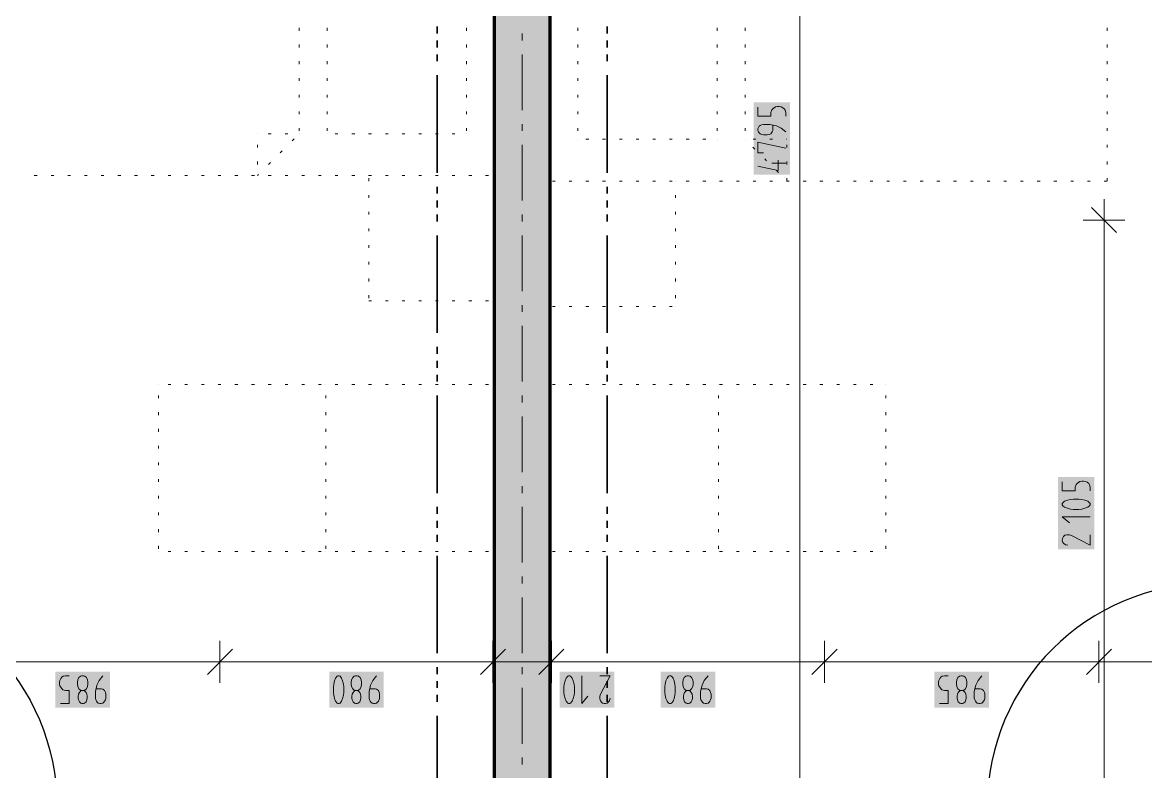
# Model space of a CAD drawing. Header units: millimetres. Extents: x 0 to 594, y 0 to 420.
# Drawn here: x 276.3 to 313.22, y 270.7 to 295.34 of the extents above; entities that cross this region are included whole.
import ezdxf

# ---------------------------------------------------------------- set-up
doc = ezdxf.new("R2010")
doc.units = ezdxf.units.MM
doc.header["$LTSCALE"] = 8
for name, color, linetype in [('PDF_Dvere', 7, 'Continuous'), ('PDF_Koty delkove', 7, 'Continuous'), ('PDF_Nabytek', 7, 'Continuous'), ('PDF_Osy hlavni', 7, 'Continuous'), ('PDF_Pozarni useky', 7, 'Continuous'), ('PDF_Steny obvodove nosne', 7, 'Continuous')]:
    doc.layers.add(name, color=color, linetype=linetype)

msp = doc.modelspace()

# ---------------------------------------------------------------- linework, layer by layer
at = {"layer": 'PDF_Dvere', "lineweight": 25}
for points in [[(270.509, 269.559), (270.108, 269.559), (270.108, 276.886, -0.414213), (277.435, 269.559), (276.691, 269.559)], [(315.021, 269.559), (315.352, 269.559), (315.352, 276.886, 0.414213), (308.025, 269.559), (308.839, 269.559)]]:
    msp.add_lwpolyline(points, format="xyb", dxfattribs=at)
at = {"layer": 'PDF_Koty delkove', "lineweight": 18}
for points in [[(301.853, 236.313), (301.853, 238.603), (301.853, 242.77), (301.853, 262.278), (301.853, 263.606), (301.853, 269.559), (301.853, 313.476), (301.853, 314.162)], [(300.479, 292.545), (300.479, 292.252), (300.906, 292.252), (300.906, 292.374), (300.937, 292.459), (300.983, 292.509), (301.059, 292.557), (301.119, 292.57), (301.181, 292.57), (301.242, 292.557), (301.302, 292.533), (301.348, 292.496), (301.379, 292.448), (301.395, 292.374), (301.395, 292.252)], [(301.242, 291.861), (301.089, 291.934), (300.876, 291.982), (300.661, 291.982), (300.601, 291.97), (300.555, 291.946), (300.525, 291.921), (300.494, 291.885), (300.479, 291.836), (300.479, 291.787), (300.494, 291.738), (300.525, 291.701), (300.555, 291.677), (300.601, 291.652), (300.661, 291.64), (300.784, 291.64), (300.845, 291.652), (300.906, 291.677), (300.952, 291.738), (300.967, 291.787), (300.967, 291.958)], [(301.395, 291.738), (301.242, 291.861)], [(300.661, 291.053), (300.479, 291.053), (300.479, 291.395), (301.395, 291.2)], [(301.15, 290.808), (301.15, 290.465), (300.479, 290.613)], [(301.395, 290.711), (300.937, 290.711)], [(311.858, 288.838), (311.858, 289.525)], [(312.271, 288.426), (311.446, 289.251)], [(312.545, 288.838), (311.858, 288.838), (311.172, 288.838)], [(311.858, 241.075), (311.858, 245.379), (311.858, 268.231), (311.858, 269.559), (311.858, 288.838)], [(310.485, 280.227), (310.485, 279.933), (310.911, 279.933), (310.911, 280.056), (310.943, 280.141), (310.988, 280.19), (311.064, 280.238), (311.125, 280.251), (311.186, 280.251), (311.248, 280.238), (311.308, 280.214), (311.354, 280.178), (311.385, 280.129), (311.401, 280.056), (311.401, 279.933)], [(311.401, 279.077), (310.485, 279.077), (310.728, 278.882)], [(283.205, 274.722), (282.381, 273.898)], [(282.793, 274.997), (282.793, 274.31), (282.793, 273.623)], [(292.181, 274.722), (291.356, 273.898)], [(291.769, 274.997), (291.769, 274.31), (291.769, 273.623)], [(294.104, 274.722), (293.28, 273.898)], [(293.692, 274.997), (293.692, 274.31), (293.692, 273.623)], [(303.08, 274.722), (302.255, 273.898)], [(302.668, 274.997), (302.668, 274.31), (302.668, 273.623)], [(312.101, 274.722), (311.277, 273.898)], [(311.689, 274.997), (311.689, 274.31), (311.689, 273.623)], [(282.793, 274.31), (273.771, 274.31), (268.276, 274.31), (266.948, 274.31)], [(317.184, 274.31), (314.21, 274.31), (311.689, 274.31), (306.056, 274.31), (302.668, 274.31), (293.692, 274.31), (291.769, 274.31), (282.793, 274.31)], [(277.548, 272.936), (277.841, 272.936), (277.841, 273.363), (277.719, 273.363), (277.634, 273.394), (277.584, 273.44), (277.536, 273.516), (277.524, 273.577), (277.524, 273.638), (277.536, 273.699), (277.56, 273.76)], [(277.56, 273.76), (277.597, 273.806), (277.645, 273.837), (277.719, 273.852), (277.841, 273.852)], [(278.942, 273.852), (278.82, 273.699), (278.746, 273.546), (278.698, 273.333), (278.698, 273.119), (278.71, 273.058), (278.734, 273.012), (278.759, 272.982), (278.795, 272.951), (278.845, 272.936), (278.893, 272.936), (278.942, 272.951), (278.979, 272.982), (279.003, 273.012), (279.028, 273.058), (279.041, 273.119), (279.041, 273.241), (279.028, 273.302), (279.003, 273.363), (278.942, 273.409), (278.893, 273.425), (278.722, 273.425)], [(287.941, 273.852), (287.818, 273.699), (287.745, 273.546), (287.696, 273.333), (287.696, 273.119)], [(294.691, 273.852), (294.691, 272.936), (294.886, 273.18)], [(295.278, 273.852), (295.621, 273.852), (295.302, 273.241), (295.278, 273.18), (295.278, 273.088), (295.302, 273.028), (295.339, 272.982), (295.376, 272.951), (295.425, 272.936), (295.473, 272.936), (295.522, 272.951), (295.559, 272.982), (295.596, 273.028), (295.621, 273.119)], [(297.641, 273.837), (297.616, 273.852), (297.568, 273.852), (297.543, 273.837), (297.495, 273.775), (297.458, 273.684), (297.434, 273.577), (297.421, 273.485)], [(297.421, 273.485), (297.421, 273.302), (297.434, 273.211), (297.458, 273.104), (297.495, 273.012), (297.543, 272.951), (297.568, 272.936), (297.616, 272.936), (297.641, 272.951), (297.69, 273.012), (297.726, 273.104), (297.751, 273.211), (297.764, 273.302), (297.764, 273.485), (297.751, 273.577), (297.726, 273.684), (297.69, 273.775), (297.641, 273.837)], [(298.13, 273.363), (298.106, 273.348), (298.069, 273.302), (298.045, 273.241), (298.032, 273.18), (298.032, 273.119), (298.045, 273.058), (298.069, 272.997), (298.118, 272.951), (298.155, 272.936), (298.203, 272.936), (298.24, 272.951), (298.289, 272.997), (298.314, 273.058), (298.326, 273.119), (298.326, 273.18), (298.314, 273.241), (298.289, 273.302), (298.253, 273.348), (298.228, 273.363), (298.253, 273.379), (298.302, 273.425), (298.339, 273.501), (298.351, 273.577), (298.351, 273.638), (298.339, 273.714), (298.302, 273.791), (298.253, 273.837), (298.203, 273.852), (298.155, 273.852), (298.106, 273.837), (298.057, 273.791), (298.021, 273.714), (298.008, 273.638)], [(298.008, 273.638), (298.008, 273.577), (298.021, 273.501), (298.057, 273.425), (298.106, 273.379), (298.13, 273.363), (298.228, 273.363)], [(298.84, 273.852), (298.717, 273.699), (298.644, 273.546), (298.595, 273.333), (298.595, 273.119), (298.608, 273.058), (298.632, 273.012), (298.656, 272.982), (298.693, 272.951), (298.742, 272.936), (298.791, 272.936), (298.84, 272.951), (298.876, 272.982), (298.901, 273.012), (298.926, 273.058), (298.938, 273.119), (298.938, 273.241), (298.926, 273.302), (298.901, 273.363), (298.84, 273.409), (298.791, 273.425), (298.62, 273.425)], [(306.444, 272.936), (306.737, 272.936), (306.737, 273.363), (306.615, 273.363), (306.53, 273.394), (306.481, 273.44), (306.432, 273.516), (306.42, 273.577), (306.42, 273.638), (306.432, 273.699), (306.456, 273.76), (306.493, 273.806), (306.541, 273.837), (306.615, 273.852), (306.737, 273.852)], [(307.716, 273.699), (307.642, 273.546), (307.594, 273.333), (307.594, 273.119), (307.606, 273.058), (307.631, 273.012), (307.655, 272.982), (307.691, 272.951), (307.741, 272.936), (307.789, 272.936), (307.838, 272.951), (307.875, 272.982), (307.899, 273.012), (307.924, 273.058), (307.937, 273.119), (307.937, 273.241), (307.924, 273.302), (307.899, 273.363), (307.838, 273.409), (307.789, 273.425), (307.618, 273.425)], [(307.838, 273.852), (307.716, 273.699)], [(278.331, 273.363), (278.355, 273.348), (278.392, 273.302), (278.416, 273.241), (278.428, 273.18), (278.428, 273.119), (278.416, 273.058), (278.392, 272.997), (278.343, 272.951), (278.306, 272.936), (278.257, 272.936), (278.221, 272.951), (278.172, 272.997), (278.147, 273.058), (278.135, 273.119), (278.135, 273.18), (278.147, 273.241), (278.172, 273.302), (278.208, 273.348), (278.232, 273.363)], [(287.146, 273.058), (287.134, 273.119), (287.134, 273.18), (287.146, 273.241), (287.17, 273.302), (287.207, 273.348), (287.231, 273.363)], [(287.329, 273.363), (287.354, 273.348), (287.39, 273.302), (287.415, 273.241), (287.427, 273.18), (287.427, 273.119), (287.415, 273.058), (287.39, 272.997), (287.341, 272.951), (287.305, 272.936), (287.256, 272.936), (287.219, 272.951), (287.17, 272.997), (287.146, 273.058)], [(287.696, 273.119), (287.709, 273.058), (287.733, 273.012), (287.757, 272.982), (287.794, 272.951), (287.843, 272.936), (287.892, 272.936), (287.941, 272.951), (287.978, 272.982), (288.002, 273.012), (288.027, 273.058), (288.039, 273.119), (288.039, 273.241), (288.027, 273.302), (288.002, 273.363), (287.941, 273.409), (287.892, 273.425), (287.721, 273.425)], [(307.154, 272.936), (307.117, 272.951), (307.068, 272.997), (307.043, 273.058), (307.031, 273.119), (307.031, 273.18), (307.043, 273.241), (307.068, 273.302), (307.104, 273.348), (307.129, 273.363)], [(307.227, 273.363), (307.251, 273.348), (307.288, 273.302), (307.312, 273.241), (307.325, 273.18), (307.325, 273.119), (307.312, 273.058), (307.288, 272.997), (307.239, 272.951), (307.202, 272.936), (307.154, 272.936)]]:
    msp.add_lwpolyline(points, dxfattribs=at)
for points in [[(311.033, 279.664), (310.85, 279.664), (310.759, 279.651), (310.652, 279.627), (310.561, 279.59), (310.499, 279.542), (310.485, 279.517), (310.485, 279.469), (310.499, 279.444), (310.561, 279.395), (310.652, 279.359), (310.759, 279.334), (310.85, 279.321), (311.033, 279.321), (311.125, 279.334), (311.232, 279.359), (311.324, 279.395), (311.385, 279.444), (311.401, 279.469), (311.401, 279.517), (311.385, 279.542), (311.324, 279.59), (311.232, 279.627), (311.125, 279.651)], [(278.111, 273.638), (278.111, 273.577), (278.123, 273.501), (278.159, 273.425), (278.208, 273.379), (278.232, 273.363), (278.331, 273.363), (278.355, 273.379), (278.404, 273.425), (278.441, 273.501), (278.453, 273.577), (278.453, 273.638), (278.441, 273.714), (278.404, 273.791), (278.355, 273.837), (278.306, 273.852), (278.257, 273.852), (278.208, 273.837), (278.159, 273.791), (278.123, 273.714)], [(286.522, 273.485), (286.522, 273.302), (286.535, 273.211), (286.559, 273.104), (286.596, 273.012), (286.644, 272.951), (286.669, 272.936), (286.717, 272.936), (286.742, 272.951), (286.791, 273.012), (286.828, 273.104), (286.852, 273.211), (286.865, 273.302), (286.865, 273.485), (286.852, 273.577), (286.828, 273.684), (286.791, 273.775), (286.742, 273.837), (286.717, 273.852), (286.669, 273.852), (286.644, 273.837), (286.596, 273.775), (286.559, 273.684), (286.535, 273.577)], [(287.109, 273.638), (287.109, 273.577), (287.122, 273.501), (287.158, 273.425), (287.207, 273.379), (287.231, 273.363), (287.329, 273.363), (287.354, 273.379), (287.403, 273.425), (287.44, 273.501), (287.452, 273.577), (287.452, 273.638), (287.44, 273.714), (287.403, 273.791), (287.354, 273.837), (287.305, 273.852), (287.256, 273.852), (287.207, 273.837), (287.158, 273.791), (287.122, 273.714)], [(294.104, 273.485), (294.104, 273.302), (294.116, 273.211), (294.141, 273.104), (294.177, 273.012), (294.226, 272.951), (294.251, 272.936), (294.299, 272.936), (294.324, 272.951), (294.372, 273.012), (294.409, 273.104), (294.434, 273.211), (294.447, 273.302), (294.447, 273.485), (294.434, 273.577), (294.409, 273.684), (294.372, 273.775), (294.324, 273.837), (294.299, 273.852), (294.251, 273.852), (294.226, 273.837), (294.177, 273.775), (294.141, 273.684), (294.116, 273.577)], [(307.007, 273.638), (307.007, 273.577), (307.019, 273.501), (307.055, 273.425), (307.104, 273.379), (307.129, 273.363), (307.227, 273.363), (307.251, 273.379), (307.3, 273.425), (307.337, 273.501), (307.349, 273.577), (307.349, 273.638), (307.337, 273.714), (307.3, 273.791), (307.251, 273.837), (307.202, 273.852), (307.154, 273.852), (307.104, 273.837), (307.055, 273.791), (307.019, 273.714)]]:
    msp.add_lwpolyline(points, close=True, dxfattribs=at)
msp.add_lwpolyline([(311.401, 278.49), (311.401, 278.147), (310.79, 278.465), (310.728, 278.49), (310.637, 278.49, 0.981552), (310.667, 278.147)], format="xyb", dxfattribs=at)
at = {"layer": 'PDF_Koty delkove', "color": 7, "lineweight": 18, "true_color": 0xffffff, "transparency": 33554559}
for points in [[(301.532, 290.328), (301.532, 292.707), (300.342, 290.328), (300.342, 292.707)], [(311.538, 278.01), (311.538, 280.388), (310.347, 278.01), (310.347, 280.388)], [(279.178, 273.99), (277.386, 273.99), (279.178, 272.799), (277.386, 272.799)], [(288.177, 273.99), (286.385, 273.99), (288.177, 272.799), (286.385, 272.799)], [(295.758, 273.99), (293.967, 273.99), (295.758, 272.799), (293.967, 272.799)], [(299.075, 273.99), (297.284, 273.99), (299.075, 272.799), (297.284, 272.799)], [(308.074, 273.99), (306.283, 273.99), (308.074, 272.799), (306.283, 272.799)]]:
    msp.add_solid(points, dxfattribs=at)
at = {"layer": 'PDF_Nabytek', "lineweight": 13}
for points in [[(285.403, 295.064), (285.403, 295.156)], [(286.319, 295.064), (286.319, 295.156)], [(290.899, 295.064), (290.899, 295.156)], [(291.814, 295.064), (291.814, 295.156)], [(293.646, 295.064), (293.646, 295.156)], [(294.562, 295.064), (294.562, 295.156)], [(299.141, 295.064), (299.141, 295.156)], [(300.057, 295.064), (300.057, 295.156)], [(311.964, 295.064), (311.964, 295.156)], [(285.403, 294.515), (285.403, 294.606)], [(286.319, 294.515), (286.319, 294.606)], [(290.899, 294.515), (290.899, 294.606)], [(291.814, 294.515), (291.814, 294.606)], [(293.646, 294.515), (293.646, 294.606)], [(294.562, 294.515), (294.562, 294.606)], [(299.141, 294.515), (299.141, 294.606)], [(300.057, 294.515), (300.057, 294.606)], [(311.964, 294.515), (311.964, 294.606)], [(285.403, 293.965), (285.403, 294.057)], [(286.319, 293.965), (286.319, 294.057)], [(290.899, 293.965), (290.899, 294.057)], [(291.814, 293.965), (291.814, 294.057)], [(293.646, 293.965), (293.646, 294.057)], [(294.562, 293.965), (294.562, 294.057)], [(299.141, 293.965), (299.141, 294.057)], [(300.057, 293.965), (300.057, 294.057)], [(311.964, 293.965), (311.964, 294.057)], [(285.403, 293.416), (285.403, 293.507)], [(286.319, 293.416), (286.319, 293.507)], [(290.899, 293.416), (290.899, 293.507)], [(291.814, 293.416), (291.814, 293.507)], [(293.646, 293.416), (293.646, 293.507)], [(294.562, 293.416), (294.562, 293.507)], [(299.141, 293.416), (299.141, 293.507)], [(300.057, 293.416), (300.057, 293.507)], [(311.964, 293.416), (311.964, 293.507)], [(285.403, 292.866), (285.403, 292.958)], [(286.319, 292.866), (286.319, 292.958)], [(290.899, 292.866), (290.899, 292.958)], [(291.814, 292.866), (291.814, 292.958)], [(293.646, 292.866), (293.646, 292.958)], [(294.562, 292.866), (294.562, 292.958)], [(299.141, 292.866), (299.141, 292.958)], [(300.057, 292.866), (300.057, 292.958)], [(311.964, 292.866), (311.964, 292.958)], [(285.403, 292.317), (285.403, 292.408)], [(286.319, 292.317), (286.319, 292.408)], [(290.899, 292.317), (290.899, 292.408)], [(291.814, 292.317), (291.814, 292.408)], [(293.646, 292.317), (293.646, 292.408)], [(294.562, 292.317), (294.562, 292.408)], [(299.141, 292.317), (299.141, 292.408)], [(300.057, 292.317), (300.057, 292.408)], [(311.964, 292.317), (311.964, 292.408)], [(284.029, 291.678), (284.029, 291.678)], [(284.029, 291.678), (284.029, 291.678)], [(284.476, 291.678), (284.385, 291.678)], [(285.026, 291.678), (284.934, 291.678)], [(285.403, 291.767), (285.403, 291.859)], [(285.403, 291.678), (285.403, 291.678)], [(285.403, 291.678), (285.403, 291.678)], [(285.403, 291.678), (285.403, 291.678)], [(286.319, 291.767), (286.319, 291.859)], [(286.319, 291.678), (286.319, 291.678)], [(286.319, 291.678), (286.319, 291.678)], [(286.675, 291.678), (286.583, 291.678)], [(287.224, 291.678), (287.132, 291.678)], [(287.774, 291.678), (287.682, 291.678)], [(288.323, 291.678), (288.232, 291.678)], [(288.873, 291.678), (288.781, 291.678)], [(289.422, 291.678), (289.331, 291.678)], [(289.972, 291.678), (289.88, 291.678)], [(290.521, 291.678), (290.43, 291.678)], [(290.899, 291.767), (290.899, 291.859)], [(290.899, 291.678), (290.899, 291.678)], [(290.899, 291.678), (290.899, 291.678)], [(291.814, 291.767), (291.814, 291.859)], [(293.646, 291.767), (293.646, 291.859)], [(294.562, 291.767), (294.562, 291.859)], [(299.141, 291.767), (299.141, 291.859)], [(300.057, 291.767), (300.057, 291.859)], [(311.964, 291.767), (311.964, 291.859)], [(284.029, 291.218), (284.029, 291.309)], [(285.166, 291.441), (285.231, 291.506)], [(291.814, 291.218), (291.814, 291.309)], [(293.646, 291.218), (293.646, 291.309)], [(294.562, 291.494), (294.562, 291.494)], [(294.562, 291.494), (294.562, 291.494)], [(294.917, 291.494), (294.826, 291.494)], [(295.467, 291.494), (295.375, 291.494)], [(296.016, 291.494), (295.925, 291.494)], [(296.566, 291.494), (296.474, 291.494)], [(297.116, 291.494), (297.024, 291.494)], [(297.665, 291.494), (297.573, 291.494)], [(298.215, 291.494), (298.123, 291.494)], [(298.764, 291.494), (298.673, 291.494)], [(299.141, 291.494), (299.141, 291.494)], [(299.141, 291.494), (299.141, 291.494)], [(300.057, 291.494), (300.057, 291.494)], [(300.057, 291.494), (300.057, 291.494)], [(300.057, 291.494), (300.057, 291.494)], [(300.413, 291.494), (300.321, 291.494)], [(300.962, 291.494), (300.871, 291.494)], [(301.431, 291.494), (301.42, 291.494)], [(301.431, 291.494), (301.431, 291.494)], [(301.431, 291.494), (301.431, 291.494)], [(301.431, 291.218), (301.431, 291.309)], [(311.964, 291.218), (311.964, 291.309)], [(284.778, 291.052), (284.843, 291.117)], [(300.378, 291.174), (300.313, 291.239)], [(284.029, 290.668), (284.029, 290.76)], [(284.389, 290.664), (284.454, 290.728)], [(291.814, 290.668), (291.814, 290.76)], [(293.646, 290.668), (293.646, 290.76)], [(300.766, 290.785), (300.702, 290.85)], [(301.431, 290.668), (301.431, 290.76)], [(311.964, 290.668), (311.964, 290.76)], [(276.783, 290.304), (276.691, 290.304)], [(277.333, 290.304), (277.241, 290.304)], [(277.882, 290.304), (277.79, 290.304)], [(278.432, 290.304), (278.34, 290.304)], [(278.981, 290.304), (278.89, 290.304)], [(279.531, 290.304), (279.439, 290.304)], [(280.08, 290.304), (279.989, 290.304)], [(280.63, 290.304), (280.538, 290.304)], [(281.179, 290.304), (281.088, 290.304)], [(281.729, 290.304), (281.637, 290.304)], [(282.278, 290.304), (282.187, 290.304)], [(282.828, 290.304), (282.736, 290.304)], [(283.377, 290.304), (283.286, 290.304)], [(283.927, 290.304), (283.835, 290.304)], [(284.029, 290.304), (284.065, 290.34)], [(284.029, 290.304), (284.029, 290.304)], [(284.029, 290.304), (284.029, 290.304)], [(284.476, 290.304), (284.385, 290.304)], [(285.026, 290.304), (284.934, 290.304)], [(285.575, 290.304), (285.484, 290.304)], [(286.125, 290.304), (286.033, 290.304)], [(286.675, 290.304), (286.583, 290.304)], [(287.224, 290.304), (287.132, 290.304)], [(287.774, 290.304), (287.682, 290.304)], [(287.693, 290.304), (287.693, 290.304)], [(287.693, 290.119), (287.693, 290.21)], [(288.323, 290.304), (288.232, 290.304)], [(288.873, 290.304), (288.781, 290.304)], [(289.422, 290.304), (289.331, 290.304)], [(289.972, 290.304), (289.88, 290.304)], [(290.521, 290.304), (290.43, 290.304)], [(291.071, 290.304), (290.979, 290.304)], [(291.62, 290.304), (291.529, 290.304)], [(291.814, 290.304), (291.814, 290.304)], [(291.814, 290.304), (291.814, 290.304)], [(291.814, 290.304), (291.814, 290.304)], [(291.814, 290.119), (291.814, 290.21)], [(293.646, 290.121), (293.646, 290.21)], [(301.155, 290.397), (301.09, 290.462)], [(301.431, 290.121), (301.431, 290.21)], [(311.964, 290.121), (311.964, 290.21)], [(293.646, 290.121), (293.646, 290.121)], [(293.646, 290.121), (293.646, 290.121)], [(293.646, 290.119), (293.646, 290.121)], [(293.646, 290.121), (293.646, 290.121)], [(293.818, 290.121), (293.727, 290.121)], [(294.368, 290.121), (294.276, 290.121)], [(294.917, 290.121), (294.826, 290.121)], [(295.467, 290.121), (295.375, 290.121)], [(296.016, 290.121), (295.925, 290.121)], [(296.566, 290.121), (296.474, 290.121)], [(297.116, 290.121), (297.024, 290.121)], [(297.665, 290.121), (297.573, 290.121)], [(297.768, 290.119), (297.768, 290.121)], [(297.768, 290.121), (297.768, 290.121)], [(298.215, 290.121), (298.123, 290.121)], [(298.764, 290.121), (298.673, 290.121)], [(299.314, 290.121), (299.222, 290.121)], [(299.863, 290.121), (299.772, 290.121)], [(300.413, 290.121), (300.321, 290.121)], [(300.962, 290.121), (300.871, 290.121)], [(301.512, 290.121), (301.42, 290.121)], [(301.431, 290.121), (301.431, 290.121)], [(301.431, 290.121), (301.431, 290.121)], [(302.061, 290.121), (301.97, 290.121)], [(302.611, 290.121), (302.519, 290.121)], [(303.16, 290.121), (303.069, 290.121)], [(303.71, 290.121), (303.618, 290.121)], [(304.259, 290.121), (304.168, 290.121)], [(304.809, 290.121), (304.717, 290.121)], [(305.358, 290.121), (305.267, 290.121)], [(305.908, 290.121), (305.816, 290.121)], [(306.457, 290.121), (306.366, 290.121)], [(307.007, 290.121), (306.915, 290.121)], [(307.557, 290.121), (307.465, 290.121)], [(308.106, 290.121), (308.014, 290.121)], [(308.656, 290.121), (308.564, 290.121)], [(309.205, 290.121), (309.114, 290.121)], [(309.755, 290.121), (309.663, 290.121)], [(310.304, 290.121), (310.213, 290.121)], [(310.854, 290.121), (310.762, 290.121)], [(311.403, 290.121), (311.312, 290.121)], [(311.953, 290.121), (311.861, 290.121)], [(311.964, 290.121), (311.964, 290.121)], [(311.964, 290.121), (311.964, 290.121)], [(287.693, 289.569), (287.693, 289.661)], [(291.814, 289.569), (291.814, 289.661)], [(293.646, 289.569), (293.646, 289.661)], [(297.768, 289.569), (297.768, 289.661)], [(287.693, 289.019), (287.693, 289.111)], [(291.814, 289.019), (291.814, 289.111)], [(293.646, 289.019), (293.646, 289.111)], [(297.768, 289.019), (297.768, 289.111)], [(287.693, 288.47), (287.693, 288.562)], [(291.814, 288.47), (291.814, 288.562)], [(293.646, 288.47), (293.646, 288.562)], [(297.768, 288.47), (297.768, 288.562)], [(287.693, 287.92), (287.693, 288.012)], [(291.814, 287.92), (291.814, 288.012)], [(293.646, 287.92), (293.646, 288.012)], [(297.768, 287.92), (297.768, 288.012)], [(287.693, 287.371), (287.693, 287.462)], [(291.814, 287.371), (291.814, 287.462)], [(293.646, 287.371), (293.646, 287.462)], [(297.768, 287.371), (297.768, 287.462)], [(287.693, 286.821), (287.693, 286.913)], [(291.814, 286.821), (291.814, 286.913)], [(293.646, 286.821), (293.646, 286.913)], [(297.768, 286.821), (297.768, 286.913)], [(287.693, 286.272), (287.693, 286.363)], [(287.693, 286.182), (287.693, 286.182)], [(287.774, 286.182), (287.693, 286.182)], [(287.693, 286.182), (287.693, 286.182)], [(288.323, 286.182), (288.232, 286.182)], [(288.873, 286.182), (288.781, 286.182)], [(289.422, 286.182), (289.331, 286.182)], [(289.972, 286.182), (289.88, 286.182)], [(290.521, 286.182), (290.43, 286.182)], [(291.071, 286.182), (290.979, 286.182)], [(291.62, 286.182), (291.529, 286.182)], [(291.814, 286.272), (291.814, 286.363)], [(291.814, 286.182), (291.814, 286.182)], [(291.814, 286.182), (291.814, 286.182)], [(293.646, 286.272), (293.646, 286.363)], [(297.768, 286.272), (297.768, 286.363)], [(293.646, 285.999), (293.646, 285.999)], [(293.646, 285.999), (293.646, 285.999)], [(293.818, 285.999), (293.727, 285.999)], [(294.368, 285.999), (294.276, 285.999)], [(294.917, 285.999), (294.826, 285.999)], [(295.467, 285.999), (295.375, 285.999)], [(296.016, 285.999), (295.925, 285.999)], [(296.566, 285.999), (296.474, 285.999)], [(297.116, 285.999), (297.024, 285.999)], [(297.665, 285.999), (297.573, 285.999)], [(297.768, 285.999), (297.768, 285.999)], [(297.768, 285.999), (297.768, 285.999)], [(280.778, 283.435), (280.778, 283.435)], [(280.778, 283.435), (280.778, 283.435)], [(280.778, 283.435), (280.778, 283.435)], [(281.179, 283.435), (281.088, 283.435)], [(281.729, 283.435), (281.637, 283.435)], [(282.278, 283.435), (282.187, 283.435)], [(282.828, 283.435), (282.736, 283.435)], [(283.377, 283.435), (283.286, 283.435)], [(283.927, 283.435), (283.835, 283.435)], [(284.476, 283.435), (284.385, 283.435)], [(285.026, 283.435), (284.934, 283.435)], [(285.575, 283.435), (285.484, 283.435)], [(286.125, 283.435), (286.033, 283.435)], [(286.273, 283.435), (286.273, 283.435)], [(286.675, 283.435), (286.583, 283.435)], [(287.224, 283.435), (287.132, 283.435)], [(287.774, 283.435), (287.682, 283.435)], [(288.323, 283.435), (288.232, 283.435)], [(288.873, 283.435), (288.781, 283.435)], [(289.422, 283.435), (289.331, 283.435)], [(289.972, 283.435), (289.88, 283.435)], [(290.521, 283.435), (290.43, 283.435)], [(291.071, 283.435), (290.979, 283.435)], [(291.62, 283.435), (291.529, 283.435)], [(291.769, 283.435), (291.769, 283.435)], [(293.692, 283.435), (293.692, 283.435)], [(293.818, 283.435), (293.727, 283.435)], [(294.368, 283.435), (294.276, 283.435)], [(294.917, 283.435), (294.826, 283.435)], [(295.467, 283.435), (295.375, 283.435)], [(296.016, 283.435), (295.925, 283.435)], [(296.566, 283.435), (296.474, 283.435)], [(297.116, 283.435), (297.024, 283.435)], [(297.665, 283.435), (297.573, 283.435)], [(298.215, 283.435), (298.123, 283.435)], [(298.764, 283.435), (298.673, 283.435)], [(299.187, 283.435), (299.187, 283.435)], [(299.314, 283.435), (299.222, 283.435)], [(299.863, 283.435), (299.772, 283.435)], [(300.413, 283.435), (300.321, 283.435)], [(300.962, 283.435), (300.871, 283.435)], [(301.512, 283.435), (301.42, 283.435)], [(302.061, 283.435), (301.97, 283.435)], [(302.611, 283.435), (302.519, 283.435)], [(303.16, 283.435), (303.069, 283.435)], [(303.71, 283.435), (303.618, 283.435)], [(304.259, 283.435), (304.168, 283.435)], [(304.682, 283.435), (304.682, 283.435)], [(304.682, 283.435), (304.682, 283.435)], [(304.682, 283.435), (304.682, 283.435)], [(280.778, 283.066), (280.778, 282.975), (280.778, 283.066)], [(286.273, 282.975), (286.273, 283.066)], [(299.187, 282.975), (299.187, 283.066)], [(304.682, 282.975), (304.682, 283.066)], [(304.682, 282.975), (304.682, 283.066)], [(280.778, 282.425), (280.778, 282.517), (280.778, 282.425)], [(286.273, 282.425), (286.273, 282.517)], [(299.187, 282.425), (299.187, 282.517)], [(304.682, 282.517), (304.682, 282.425), (304.682, 282.517)], [(280.778, 281.967), (280.778, 281.876), (280.778, 281.967)], [(286.273, 281.876), (286.273, 281.967)], [(299.187, 281.876), (299.187, 281.967)], [(304.682, 281.967), (304.682, 281.876), (304.682, 281.967)], [(280.778, 281.418), (280.778, 281.326), (280.778, 281.418)], [(286.273, 281.326), (286.273, 281.418)], [(299.187, 281.326), (299.187, 281.418)], [(304.682, 281.418), (304.682, 281.326), (304.682, 281.418)], [(280.778, 280.777), (280.778, 280.868)], [(280.778, 280.777), (280.778, 280.868)], [(286.273, 280.777), (286.273, 280.868)], [(299.187, 280.777), (299.187, 280.868)], [(304.682, 280.868), (304.682, 280.777), (304.682, 280.868)], [(280.778, 280.227), (280.778, 280.319), (280.778, 280.227)], [(286.273, 280.227), (286.273, 280.319)], [(299.187, 280.227), (299.187, 280.319)], [(304.682, 280.319), (304.682, 280.227), (304.682, 280.319)], [(280.778, 279.677), (280.778, 279.769)], [(280.778, 279.677), (280.778, 279.769)], [(286.273, 279.677), (286.273, 279.769)], [(299.187, 279.677), (299.187, 279.769)], [(304.682, 279.769), (304.682, 279.677), (304.682, 279.769)], [(280.778, 279.128), (280.778, 279.22)], [(280.778, 279.128), (280.778, 279.22)], [(286.273, 279.128), (286.273, 279.22)], [(299.187, 279.128), (299.187, 279.22)], [(304.682, 279.22), (304.682, 279.128), (304.682, 279.22)], [(280.778, 278.67), (280.778, 278.578), (280.778, 278.67)], [(286.273, 278.578), (286.273, 278.67)], [(299.187, 278.578), (299.187, 278.67)], [(304.682, 278.67), (304.682, 278.578), (304.682, 278.67)], [(280.778, 278.121), (280.778, 278.029), (280.778, 278.121)], [(286.273, 278.029), (286.273, 278.121)], [(299.187, 278.029), (299.187, 278.121)], [(304.682, 278.121), (304.682, 278.029), (304.682, 278.121)], [(280.778, 277.939), (280.778, 277.939)], [(280.778, 277.939), (280.778, 277.939)], [(280.778, 277.939), (280.778, 277.939)], [(281.179, 277.939), (281.088, 277.939)], [(281.729, 277.939), (281.637, 277.939)], [(282.278, 277.939), (282.187, 277.939)], [(282.828, 277.939), (282.736, 277.939)], [(283.377, 277.939), (283.286, 277.939)], [(283.927, 277.939), (283.835, 277.939)], [(284.476, 277.939), (284.385, 277.939)], [(285.026, 277.939), (284.934, 277.939)], [(285.575, 277.939), (285.484, 277.939)], [(286.125, 277.939), (286.033, 277.939)], [(286.273, 277.939), (286.273, 277.939)], [(286.675, 277.939), (286.583, 277.939)], [(287.224, 277.939), (287.132, 277.939)], [(287.774, 277.939), (287.682, 277.939)], [(288.323, 277.939), (288.232, 277.939)], [(288.873, 277.939), (288.781, 277.939)], [(289.422, 277.939), (289.331, 277.939)], [(289.972, 277.939), (289.88, 277.939)], [(290.521, 277.939), (290.43, 277.939)], [(291.071, 277.939), (290.979, 277.939)], [(291.62, 277.939), (291.529, 277.939)], [(291.769, 277.939), (291.769, 277.939)], [(293.692, 277.939), (293.692, 277.939)], [(293.818, 277.939), (293.727, 277.939)], [(294.368, 277.939), (294.276, 277.939)], [(294.917, 277.939), (294.826, 277.939)], [(295.467, 277.939), (295.375, 277.939)], [(296.016, 277.939), (295.925, 277.939)], [(296.566, 277.939), (296.474, 277.939)], [(297.116, 277.939), (297.024, 277.939)], [(297.665, 277.939), (297.573, 277.939)], [(298.215, 277.939), (298.123, 277.939)], [(298.764, 277.939), (298.673, 277.939)], [(299.187, 277.939), (299.187, 277.939)], [(299.314, 277.939), (299.222, 277.939)], [(299.863, 277.939), (299.772, 277.939)], [(300.413, 277.939), (300.321, 277.939)], [(300.962, 277.939), (300.871, 277.939)], [(301.512, 277.939), (301.42, 277.939)], [(302.061, 277.939), (301.97, 277.939)], [(302.611, 277.939), (302.519, 277.939)], [(303.16, 277.939), (303.069, 277.939)], [(303.71, 277.939), (303.618, 277.939)], [(304.259, 277.939), (304.168, 277.939)], [(304.682, 277.939), (304.682, 277.939)], [(304.682, 277.939), (304.682, 277.939)], [(304.682, 277.939), (304.682, 277.939)]]:
    msp.add_lwpolyline(points, dxfattribs=at)
at = {"layer": 'PDF_Osy hlavni', "lineweight": 18}
for points in [[(292.73, 294.744), (292.73, 294.973)], [(292.73, 292.454), (292.73, 294.286)], [(292.73, 291.767), (292.73, 291.996)], [(292.73, 289.477), (292.73, 291.309)], [(292.73, 288.79), (292.73, 289.019)], [(292.73, 286.501), (292.73, 288.333)], [(292.73, 285.814), (292.73, 286.043)], [(292.73, 283.524), (292.73, 285.356)], [(292.73, 282.837), (292.73, 283.066)], [(292.73, 280.548), (292.73, 282.379)], [(292.73, 279.861), (292.73, 280.09)], [(292.73, 277.571), (292.73, 279.403)], [(292.73, 276.884), (292.73, 277.113)], [(292.73, 274.594), (292.73, 276.426)], [(292.73, 273.907), (292.73, 274.136)], [(292.73, 271.618), (292.73, 273.45)], [(292.73, 270.931), (292.73, 271.16)]]:
    msp.add_lwpolyline(points, dxfattribs=at)
at = {"layer": 'PDF_Pozarni useky', "lineweight": 35}
for points in [[(289.937, 294.973), (289.937, 295.202)], [(295.524, 294.973), (295.524, 295.202)], [(289.937, 294.515), (289.937, 294.744)], [(295.524, 294.515), (295.524, 294.744)], [(289.937, 294.057), (289.937, 294.286)], [(295.524, 294.057), (295.524, 294.286)], [(289.937, 290.393), (289.937, 293.599)], [(295.524, 290.393), (295.524, 293.599)], [(289.937, 289.706), (289.937, 289.935)], [(295.524, 289.706), (295.524, 289.935)], [(289.937, 289.248), (289.937, 289.477)], [(295.524, 289.248), (295.524, 289.477)], [(289.937, 288.79), (289.937, 289.019)], [(295.524, 288.79), (295.524, 289.019)], [(289.937, 285.127), (289.937, 288.333)], [(295.524, 285.127), (295.524, 288.333)], [(289.937, 284.44), (289.937, 284.669)], [(295.524, 284.44), (295.524, 284.669)], [(289.937, 283.982), (289.937, 284.211)], [(295.524, 283.982), (295.524, 284.211)], [(289.937, 283.524), (289.937, 283.753)], [(295.524, 283.524), (295.524, 283.753)], [(289.937, 279.861), (289.937, 283.066)], [(295.524, 279.861), (295.524, 283.066)], [(289.937, 279.174), (289.937, 279.403)], [(295.524, 279.174), (295.524, 279.403)], [(289.937, 278.716), (289.937, 278.945)], [(295.524, 278.716), (295.524, 278.945)], [(289.937, 278.258), (289.937, 278.487)], [(295.524, 278.258), (295.524, 278.487)], [(289.937, 274.594), (289.937, 277.8)], [(295.524, 274.594), (295.524, 277.8)], [(289.937, 273.907), (289.937, 274.136)], [(295.524, 273.907), (295.524, 274.136)], [(289.937, 273.45), (289.937, 273.679)], [(295.524, 273.45), (295.524, 273.679)], [(289.937, 272.992), (289.937, 273.221)], [(295.524, 272.992), (295.524, 273.221)], [(289.937, 269.328), (289.937, 272.534)], [(295.524, 269.328), (295.524, 272.534)]]:
    msp.add_lwpolyline(points, dxfattribs=at)
at = {"layer": 'PDF_Steny obvodove nosne', "lineweight": 70}
msp.add_lwpolyline([(293.646, 313.613), (293.692, 313.613), (294.516, 313.613), (294.516, 315.628), (293.646, 315.628), (291.814, 315.628), (291.814, 313.476), (291.814, 242.77), (291.814, 240.434), (293.646, 240.434), (293.646, 242.77), (293.646, 313.613)], dxfattribs=at)
at = {"layer": 'PDF_Steny obvodove nosne', "color": 9, "lineweight": 9, "true_color": 0xc0c0c0, "transparency": 33554559}
msp.add_solid([(293.646, 240.434), (293.646, 315.628), (291.814, 240.434), (291.814, 315.628)], dxfattribs=at)

doc.saveas('drawing.dxf')
